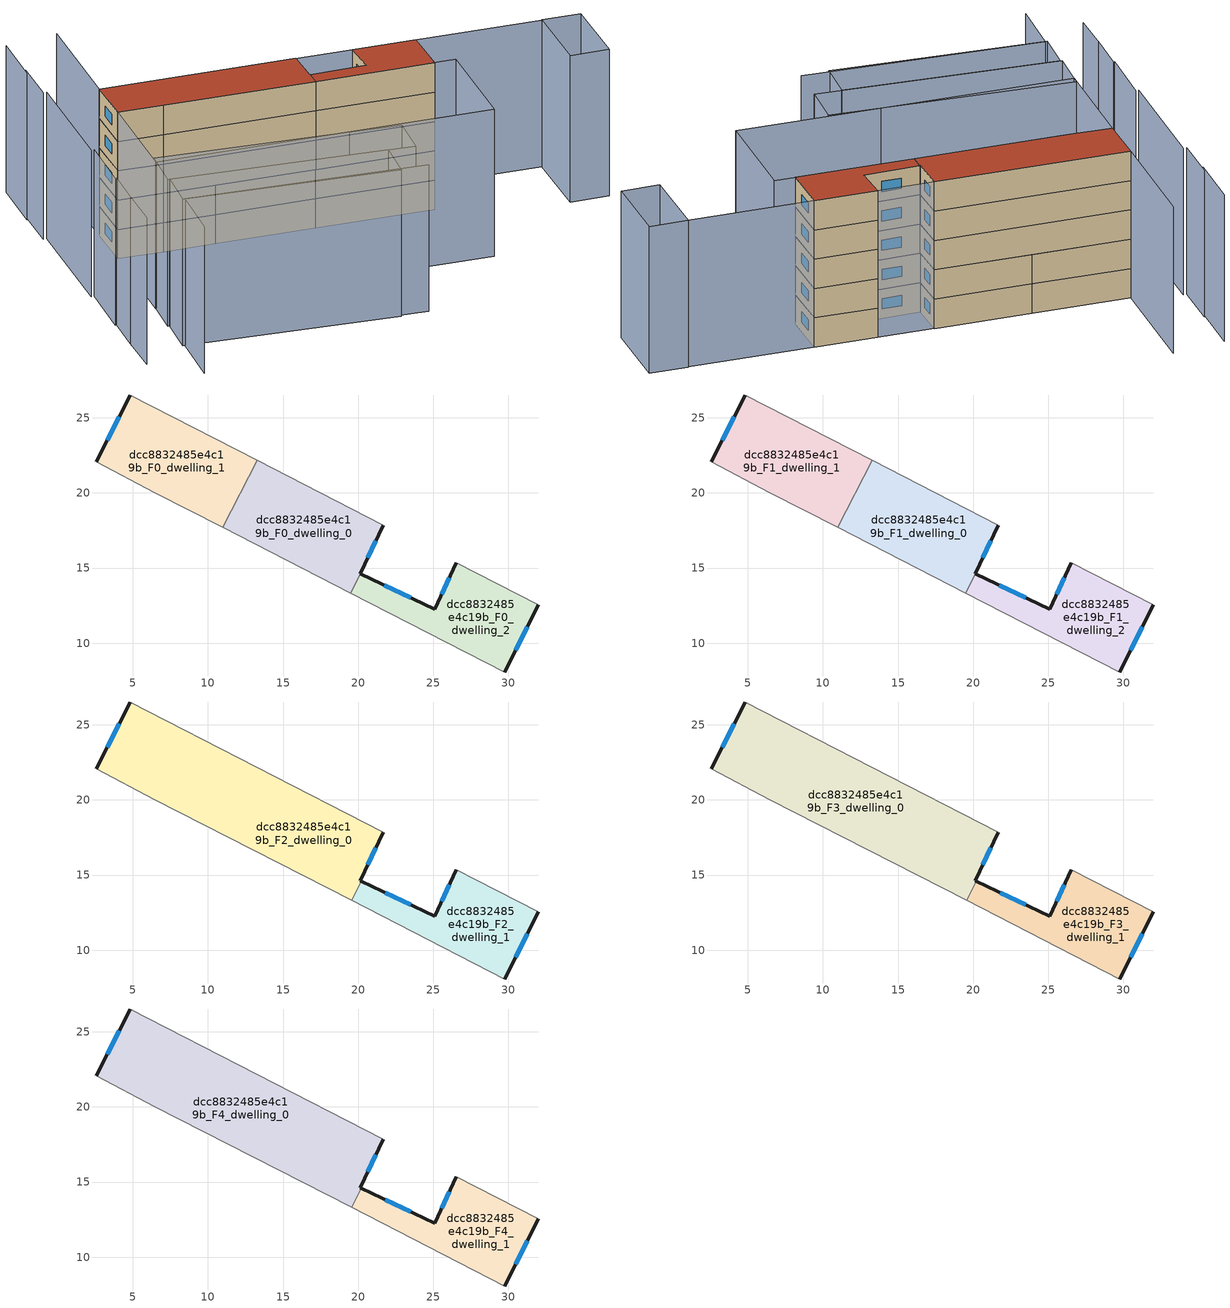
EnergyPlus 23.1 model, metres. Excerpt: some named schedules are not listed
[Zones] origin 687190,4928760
dcc8832485e4c19b_F0_dwelling_0
 floor ground (EU_floor_Construction): 21.67,17.86 19.51,13.33 10.97,17.71 13.27,22.18 z0
 wall outside (EU_wall_Construction): 20.13,14.63 21.67,17.86 z0:3
 wall adiabatic (EU_wall_Construction): 10.97,17.71 19.52,13.33 / 21.67,17.86 13.27,22.18 z0:3
 wall to dcc8832485e4c19b_F0_dwelling_1 (EU_wall_Construction): 13.27,22.18 10.97,17.71 z0:3
 wall to dcc8832485e4c19b_F0_dwelling_2 (EU_wall_Construction): 19.52,13.33 20.13,14.63 z0:3
 window (EU_Window_Construction): 20.63,15.68 21.17,16.81 z0.98:2.02
dcc8832485e4c19b_F0_dwelling_1
 floor ground (EU_floor_Construction): 13.27,22.18 10.97,17.71 6.47,20.01 2.56,22.08 4.81,26.52 z0
 wall outside (EU_wall_Construction): 4.81,26.52 2.56,22.08 z0:3
 wall adiabatic (EU_wall_Construction): 13.27,22.18 4.81,26.52 / 2.56,22.08 6.47,20.01 10.97,17.71 z0:3
 window (EU_Window_Construction): 4.08,25.08 3.29,23.52 z0.98:2.02
dcc8832485e4c19b_F0_dwelling_2
 floor ground (EU_floor_Construction): 31.99,12.56 29.77,8.08 19.52,13.33 20.13,14.63 25.1,12.25 26.54,15.36 z0
 wall outside (EU_wall_Construction): 29.77,8.08 31.99,12.56 / 26.54,15.36 25.1,12.25 20.14,14.63 z0:3
 wall adiabatic (EU_wall_Construction): 31.99,12.56 26.54,15.36 / 19.52,13.33 29.77,8.08 z0:3
 window (EU_Window_Construction): 30.49,9.54 31.27,11.1 / 23.49,13.02 21.75,13.86 / 26.07,14.35 25.57,13.26 z0.98:2.02
dcc8832485e4c19b_F1_dwelling_0
 floor to dcc8832485e4c19b_F0_dwelling_0 (EU_floor_Construction): 21.67,17.86 19.51,13.33 10.97,17.71 13.27,22.18 z3
 wall outside (EU_wall_Construction): 20.13,14.63 21.67,17.86 z3:6
 wall adiabatic (EU_wall_Construction): 10.97,17.71 19.52,13.33 / 21.67,17.86 13.27,22.18 z3:6
 wall to dcc8832485e4c19b_F1_dwelling_1 (EU_wall_Construction): 13.27,22.18 10.97,17.71 z3:6
 wall to dcc8832485e4c19b_F1_dwelling_2 (EU_wall_Construction): 19.52,13.33 20.13,14.63 z3:6
 window (EU_Window_Construction): 20.63,15.68 21.17,16.81 z3.98:5.02
dcc8832485e4c19b_F1_dwelling_1
 floor to dcc8832485e4c19b_F0_dwelling_1 (EU_floor_Construction): 13.27,22.18 10.97,17.71 6.47,20.01 2.56,22.08 4.81,26.52 z3
 wall outside (EU_wall_Construction): 4.81,26.52 2.56,22.08 z3:6
 wall adiabatic (EU_wall_Construction): 13.27,22.18 4.81,26.52 / 2.56,22.08 6.47,20.01 10.97,17.71 z3:6
 window (EU_Window_Construction): 4.08,25.08 3.29,23.52 z3.98:5.02
dcc8832485e4c19b_F1_dwelling_2
 floor to dcc8832485e4c19b_F0_dwelling_2 (EU_floor_Construction): 31.99,12.56 29.77,8.08 19.52,13.33 19.85,14.02 20.14,14.63 25.1,12.25 26.54,15.36 z3
 wall outside (EU_wall_Construction): 29.77,8.08 31.99,12.56 / 26.54,15.36 25.1,12.25 20.14,14.63 z3:6
 wall adiabatic (EU_wall_Construction): 31.99,12.56 26.54,15.36 / 19.52,13.33 29.77,8.08 z3:6
 window (EU_Window_Construction): 30.49,9.54 31.27,11.1 / 23.49,13.02 21.75,13.86 / 26.07,14.35 25.57,13.26 z3.98:5.02
dcc8832485e4c19b_F2_dwelling_0
 floor to dcc8832485e4c19b_F1_dwelling_0 (EU_floor_Construction): 21.67,17.86 19.52,13.33 10.97,17.71 13.27,22.18 z6
 floor to dcc8832485e4c19b_F1_dwelling_1 (EU_floor_Construction): 13.27,22.18 10.97,17.71 6.47,20.01 2.56,22.08 4.81,26.52 z6
 floor to dcc8832485e4c19b_F1_dwelling_2 (EU_floor_Construction): 20.2,14.6 19.56,13.31 19.52,13.33 20.13,14.63 z6
 wall outside (EU_wall_Construction): 4.81,26.52 2.56,22.08 / 20.13,14.63 21.67,17.86 / 20.13,14.63 20.2,14.6 z6:9
 wall adiabatic (EU_wall_Construction): 2.56,22.08 6.47,20.01 19.56,13.31 / 21.67,17.86 4.81,26.52 z6:9
 wall to dcc8832485e4c19b_F2_dwelling_1 (EU_wall_Construction): 19.56,13.31 20.2,14.6 z6:9
 window (EU_Window_Construction): 4.08,25.08 3.29,23.52 / 20.63,15.68 21.17,16.81 z6.98:8.02
dcc8832485e4c19b_F2_dwelling_1
 floor to dcc8832485e4c19b_F1_dwelling_2 (EU_floor_Construction): 31.99,12.56 29.77,8.08 19.56,13.31 20.2,14.6 25.1,12.25 26.54,15.36 z6
 wall outside (EU_wall_Construction): 26.54,15.36 25.1,12.25 20.2,14.6 / 29.77,8.08 31.99,12.56 z6:9
 wall adiabatic (EU_wall_Construction): 19.56,13.31 29.77,8.08 / 31.99,12.56 26.54,15.36 z6:9
 window (EU_Window_Construction): 23.51,13.01 21.79,13.84 / 26.07,14.35 25.57,13.26 / 30.49,9.54 31.27,11.1 z6.98:8.02
dcc8832485e4c19b_F3_dwelling_0
 floor to dcc8832485e4c19b_F2_dwelling_0 (EU_floor_Construction): 21.67,17.86 20.13,14.63 20.2,14.6 19.56,13.31 6.47,20.01 2.56,22.08 4.81,26.52 z9
 wall outside (EU_wall_Construction): 4.81,26.52 2.56,22.08 / 20.2,14.6 20.13,14.63 21.67,17.86 z9:12
 wall adiabatic (EU_wall_Construction): 2.56,22.08 6.47,20.01 19.56,13.31 / 21.67,17.86 4.81,26.52 z9:12
 wall to dcc8832485e4c19b_F3_dwelling_1 (EU_wall_Construction): 19.56,13.31 20.2,14.6 z9:12
 window (EU_Window_Construction): 4.08,25.08 3.29,23.52 / 20.63,15.68 21.17,16.81 z9.98:11.02
dcc8832485e4c19b_F3_dwelling_1
 floor to dcc8832485e4c19b_F2_dwelling_1 (EU_floor_Construction): 31.99,12.56 29.77,8.08 19.56,13.31 20.2,14.6 25.1,12.25 26.54,15.36 z9
 wall outside (EU_wall_Construction): 26.54,15.36 25.1,12.25 20.2,14.6 / 29.77,8.08 31.99,12.56 z9:12
 wall adiabatic (EU_wall_Construction): 19.56,13.31 29.77,8.08 / 31.99,12.56 26.54,15.36 z9:12
 window (EU_Window_Construction): 23.51,13.01 21.79,13.84 / 26.07,14.35 25.57,13.26 / 30.49,9.54 31.27,11.1 z9.98:11.02
dcc8832485e4c19b_F4_dwelling_0
 floor to dcc8832485e4c19b_F3_dwelling_0 (EU_floor_Construction): 21.67,17.86 20.13,14.63 20.2,14.6 19.56,13.31 6.47,20.01 2.56,22.08 4.81,26.52 z12
 wall outside (EU_wall_Construction): 4.81,26.52 2.56,22.08 / 20.2,14.6 20.13,14.63 21.67,17.86 z12:15
 wall adiabatic (EU_wall_Construction): 2.56,22.08 6.47,20.01 19.56,13.31 / 21.67,17.86 4.81,26.52 z12:15
 wall to dcc8832485e4c19b_F4_dwelling_1 (EU_wall_Construction): 19.56,13.31 20.2,14.6 z12:15
 window (EU_Window_Construction): 4.08,25.08 3.29,23.52 / 20.63,15.68 21.17,16.81 z12.98:14.02
 roof outside (EU_roof_Construction): 20.2,14.6 20.13,14.63 21.67,17.86 4.81,26.52 2.56,22.08 6.47,20.01 19.56,13.31 z15
dcc8832485e4c19b_F4_dwelling_1
 floor to dcc8832485e4c19b_F3_dwelling_1 (EU_floor_Construction): 31.99,12.56 29.77,8.08 19.56,13.31 20.2,14.6 25.1,12.25 26.54,15.36 z12
 wall outside (EU_wall_Construction): 26.54,15.36 25.1,12.25 20.2,14.6 / 29.77,8.08 31.99,12.56 z12:15
 wall adiabatic (EU_wall_Construction): 19.56,13.31 29.77,8.08 / 31.99,12.56 26.54,15.36 z12:15
 window (EU_Window_Construction): 23.51,13.01 21.79,13.84 / 26.07,14.35 25.57,13.26 / 30.49,9.54 31.27,11.1 z12.98:14.02
 roof outside (EU_roof_Construction): 29.77,8.08 31.99,12.56 26.54,15.36 25.1,12.25 20.2,14.6 19.56,13.31 z15
shading: -8.67,0.39 -5.8,5.56 / -5.8,5.56 14.57,-5.74 / -9.02,9.32 -10.97,5.46 / -7.12,12.88 -9.16,9.03 / -4.39,18.39 -7.27,12.96 / 42.82,7 4.78,26.54 / 4.78,26.54 10.19,37.07 / 1.04,29.55 -4.62,18.51 / 2.95,34.03 0.73,29.71 / 5.23,38.73 2.56,33.54 / -3.93,9.25 14.14,-1.02 / 14.14,-1.02 12.09,-4.63 / 12.09,-4.63 -5.98,5.64 / -5.98,5.64 -3.93,9.25 / 16.42,-2.31 -4.11,9.36 / -4.11,9.36 -1.9,13.25 / -1.9,13.25 18.64,1.58 / 18.64,1.58 16.42,-2.31 / 2.56,22.08 31.62,7.17 / 31.62,7.17 26.74,-2.34 / 26.74,-2.34 -2.32,12.57 / -2.32,12.57 2.56,22.08 / 46.2,5.33 42.79,-1.5 / 42.79,-1.5 39.42,0.18 / 39.42,0.18 42.82,7.01 / 42.82,7.01 46.2,5.33 z0:15
[Building]
EU S2 Campaign: North Axis=0; Terrain=City; Solar Distribution=FullExterior
[Site:Location]
Bologna: Latitude=44.5; Longitude=11.25; Time Zone=1; Elevation=37
[SizingPeriod:WeatherFileDays]
AnnualSizingPeriod: Begin Month=1; Begin Day of Month=1; End Month=12; End Day of Month=31; Day of Week for Start Day=Monday; Use Weather File Daylight Saving Period=No; Use Weather File Rain and Snow Indicators=No
[MATERIAL]
EU_InternalMass_Material: Roughness=MediumRough; Thickness=0.1; Conductivity=1; Density=1800; Specific Heat=900; Thermal Absorptance=0.9; Solar Absorptance=0.7; Visible Absorptance=0.7
[MATERIAL:NOMASS] Roughness=MediumRough; Thermal Absorptance=0.9; Solar Absorptance=0.7; Visible Absorptance=0.7
Name | Thermal Resistance
EU_wall_NoMass | 0.905828
EU_roof_NoMass | 0.37593
EU_floor_NoMass | 0.67114
[WINDOWMATERIAL:SIMPLEGLAZINGSYSTEM]
EU_Window_SimpleGlazing: UFactor=4.52486; Solar Heat Gain Coefficient=0.85; Visible Transmittance=0.85
[CONSTRUCTION]
EU_wall_Construction: EU_wall_NoMass
EU_roof_Construction: EU_roof_NoMass
EU_floor_Construction: EU_floor_NoMass
EU_Window_Construction: EU_Window_SimpleGlazing
EU_InternalMass_Construction: EU_InternalMass_Material
[ZONE] Type=1; Multiplier=1; Ceiling Height=autocalculate; Floor Area=autocalculate; Part of Total Floor Area=Yes
Name | Volume
dcc8832485e4c19b_F0_dwelling_0; dcc8832485e4c19b_F1_dwelling_0 | 143.375
dcc8832485e4c19b_F2_dwelling_0 | 286.533
dcc8832485e4c19b_F3_dwelling_0; dcc8832485e4c19b_F4_dwelling_0 | 286.544
dcc8832485e4c19b_F0_dwelling_1; dcc8832485e4c19b_F1_dwelling_1 | 142.917
dcc8832485e4c19b_F2_dwelling_1 | 115.679
dcc8832485e4c19b_F3_dwelling_1; dcc8832485e4c19b_F4_dwelling_1 | 115.687
dcc8832485e4c19b_F0_dwelling_2; dcc8832485e4c19b_F1_dwelling_2 | 115.942
[INTERNALMASS] Construction=EU_InternalMass_Construction
Name | Zone or ZoneList | Surface Area
dcc8832485e4c19b_F0_dwelling_0_EU_InternalMass | dcc8832485e4c19b_F0_dwelling_0 | 47.7915
dcc8832485e4c19b_F0_dwelling_1_EU_InternalMass | dcc8832485e4c19b_F0_dwelling_1 | 47.6373
dcc8832485e4c19b_F0_dwelling_2_EU_InternalMass | dcc8832485e4c19b_F0_dwelling_2 | 38.6513
dcc8832485e4c19b_F1_dwelling_0_EU_InternalMass | dcc8832485e4c19b_F1_dwelling_0 | 47.7915
dcc8832485e4c19b_F1_dwelling_1_EU_InternalMass | dcc8832485e4c19b_F1_dwelling_1 | 47.6373
dcc8832485e4c19b_F1_dwelling_2_EU_InternalMass | dcc8832485e4c19b_F1_dwelling_2 | 38.6513
dcc8832485e4c19b_F2_dwelling_0_EU_InternalMass | dcc8832485e4c19b_F2_dwelling_0 | 95.5215
dcc8832485e4c19b_F2_dwelling_1_EU_InternalMass | dcc8832485e4c19b_F2_dwelling_1 | 38.5625
dcc8832485e4c19b_F3_dwelling_0_EU_InternalMass | dcc8832485e4c19b_F3_dwelling_0 | 95.5215
dcc8832485e4c19b_F3_dwelling_1_EU_InternalMass | dcc8832485e4c19b_F3_dwelling_1 | 38.5625
dcc8832485e4c19b_F4_dwelling_0_EU_InternalMass | dcc8832485e4c19b_F4_dwelling_0 | 95.5215
dcc8832485e4c19b_F4_dwelling_1_EU_InternalMass | dcc8832485e4c19b_F4_dwelling_1 | 38.5625
[OTHEREQUIPMENT] Fuel Type=Electricity; Design Level Calculation Method=Watts/Area; Power per Zone Floor Area=1; Fraction Latent=0; Fraction Radiant=0; Fraction Lost=0; Carbon Dioxide Generation Rate=0; EndUse Subcategory=EU_Step8_InternalGains
Name | Zone or ZoneList or Space or SpaceList | Schedule
EU_Step8_InternalGain_dcc8832485e4c19b_F0_dwelling_0_f000 | dcc8832485e4c19b_F0_dwelling_0 | EU_Step8_GainSchedule_dcc8832485e4c19b_F0_dwelling_0_f000
EU_Step8_InternalGain_dcc8832485e4c19b_F0_dwelling_1_f000 | dcc8832485e4c19b_F0_dwelling_1 | EU_Step8_GainSchedule_dcc8832485e4c19b_F0_dwelling_1_f000
EU_Step8_InternalGain_dcc8832485e4c19b_F0_dwelling_2_f000 | dcc8832485e4c19b_F0_dwelling_2 | EU_Step8_GainSchedule_dcc8832485e4c19b_F0_dwelling_2_f000
EU_Step8_InternalGain_dcc8832485e4c19b_F1_dwelling_0_f000 | dcc8832485e4c19b_F1_dwelling_0 | EU_Step8_GainSchedule_dcc8832485e4c19b_F1_dwelling_0_f000
EU_Step8_InternalGain_dcc8832485e4c19b_F1_dwelling_1_f000 | dcc8832485e4c19b_F1_dwelling_1 | EU_Step8_GainSchedule_dcc8832485e4c19b_F1_dwelling_1_f000
EU_Step8_InternalGain_dcc8832485e4c19b_F1_dwelling_2_f000 | dcc8832485e4c19b_F1_dwelling_2 | EU_Step8_GainSchedule_dcc8832485e4c19b_F1_dwelling_2_f000
EU_Step8_InternalGain_dcc8832485e4c19b_F2_dwelling_0_f000 | dcc8832485e4c19b_F2_dwelling_0 | EU_Step8_GainSchedule_dcc8832485e4c19b_F2_dwelling_0_f000
EU_Step8_InternalGain_dcc8832485e4c19b_F2_dwelling_1_f000 | dcc8832485e4c19b_F2_dwelling_1 | EU_Step8_GainSchedule_dcc8832485e4c19b_F2_dwelling_1_f000
EU_Step8_InternalGain_dcc8832485e4c19b_F3_dwelling_0_f000 | dcc8832485e4c19b_F3_dwelling_0 | EU_Step8_GainSchedule_dcc8832485e4c19b_F3_dwelling_0_f000
EU_Step8_InternalGain_dcc8832485e4c19b_F3_dwelling_1_f000 | dcc8832485e4c19b_F3_dwelling_1 | EU_Step8_GainSchedule_dcc8832485e4c19b_F3_dwelling_1_f000
EU_Step8_InternalGain_dcc8832485e4c19b_F4_dwelling_0_f000 | dcc8832485e4c19b_F4_dwelling_0 | EU_Step8_GainSchedule_dcc8832485e4c19b_F4_dwelling_0_f000
EU_Step8_InternalGain_dcc8832485e4c19b_F4_dwelling_1_f000 | dcc8832485e4c19b_F4_dwelling_1 | EU_Step8_GainSchedule_dcc8832485e4c19b_F4_dwelling_1_f000
[ZONEVENTILATION:DESIGNFLOWRATE] Schedule=EU_AlwaysOn; Design Flow Rate Calculation Method=AirChanges/Hour; Air Changes per Hour=0.73129; Ventilation Type=Natural; Fan Pressure Rise=0; Fan Total Efficiency=1; Constant Term Coefficient=1; Temperature Term Coefficient=0; Velocity Term Coefficient=0; Velocity Squared Term Coefficient=0; Minimum Indoor Temperature=-100; Maximum Indoor Temperature=100; Delta Temperature=-100; Minimum Outdoor Temperature=-100; Maximum Outdoor Temperature=100; Maximum Wind Speed=40
Name | Zone or ZoneList or Space or SpaceList
EU_ConstantAir_dcc8832485e4c19b_F0_dwelling_0 | dcc8832485e4c19b_F0_dwelling_0
EU_ConstantAir_dcc8832485e4c19b_F0_dwelling_1 | dcc8832485e4c19b_F0_dwelling_1
EU_ConstantAir_dcc8832485e4c19b_F0_dwelling_2 | dcc8832485e4c19b_F0_dwelling_2
EU_ConstantAir_dcc8832485e4c19b_F1_dwelling_0 | dcc8832485e4c19b_F1_dwelling_0
EU_ConstantAir_dcc8832485e4c19b_F1_dwelling_1 | dcc8832485e4c19b_F1_dwelling_1
EU_ConstantAir_dcc8832485e4c19b_F1_dwelling_2 | dcc8832485e4c19b_F1_dwelling_2
EU_ConstantAir_dcc8832485e4c19b_F2_dwelling_0 | dcc8832485e4c19b_F2_dwelling_0
EU_ConstantAir_dcc8832485e4c19b_F2_dwelling_1 | dcc8832485e4c19b_F2_dwelling_1
EU_ConstantAir_dcc8832485e4c19b_F3_dwelling_0 | dcc8832485e4c19b_F3_dwelling_0
EU_ConstantAir_dcc8832485e4c19b_F3_dwelling_1 | dcc8832485e4c19b_F3_dwelling_1
EU_ConstantAir_dcc8832485e4c19b_F4_dwelling_0 | dcc8832485e4c19b_F4_dwelling_0
EU_ConstantAir_dcc8832485e4c19b_F4_dwelling_1 | dcc8832485e4c19b_F4_dwelling_1
[HVACTEMPLATE:THERMOSTAT] Constant Heating Setpoint=20; Constant Cooling Setpoint=50
EU_HeatOnly_dcc8832485e4c19b_F0_dwelling_0; EU_HeatOnly_dcc8832485e4c19b_F0_dwelling_1; EU_HeatOnly_dcc8832485e4c19b_F0_dwelling_2; EU_HeatOnly_dcc8832485e4c19b_F1_dwelling_0; EU_HeatOnly_dcc8832485e4c19b_F1_dwelling_1; EU_HeatOnly_dcc8832485e4c19b_F1_dwelling_2; EU_HeatOnly_dcc8832485e4c19b_F2_dwelling_0; EU_HeatOnly_dcc8832485e4c19b_F2_dwelling_1; EU_HeatOnly_dcc8832485e4c19b_F3_dwelling_0; EU_HeatOnly_dcc8832485e4c19b_F3_dwelling_1; EU_HeatOnly_dcc8832485e4c19b_F4_dwelling_0; EU_HeatOnly_dcc8832485e4c19b_F4_dwelling_1
[HVACTEMPLATE:ZONE:IDEALLOADSAIRSYSTEM] System Availability Schedule=EU_AlwaysOn; Maximum Heating Supply Air Temperature=50; Minimum Cooling Supply Air Temperature=13; Maximum Heating Supply Air Humidity Ratio=0.0156; Minimum Cooling Supply Air Humidity Ratio=0.0077; Heating Limit=NoLimit; Cooling Limit=NoLimit; Heating Availability Schedule=EU_AlwaysOn; Cooling Availability Schedule=EU_CoolingOff; Dehumidification Control Type=ConstantSensibleHeatRatio; Cooling Sensible Heat Ratio=0.7; Dehumidification Setpoint=60; Humidification Control Type=None; Humidification Setpoint=30; Outdoor Air Method=None; Outdoor Air Flow Rate per Person=0.00944; Outdoor Air Flow Rate per Zone Floor Area=0; Outdoor Air Flow Rate per Zone=0; Demand Controlled Ventilation Type=None; Outdoor Air Economizer Type=NoEconomizer; Heat Recovery Type=None; Sensible Heat Recovery Effectiveness=0.7; Latent Heat Recovery Effectiveness=0.65
Name | Template Thermostat
dcc8832485e4c19b_F0_dwelling_0 | EU_HeatOnly_dcc8832485e4c19b_F0_dwelling_0
dcc8832485e4c19b_F0_dwelling_1 | EU_HeatOnly_dcc8832485e4c19b_F0_dwelling_1
dcc8832485e4c19b_F0_dwelling_2 | EU_HeatOnly_dcc8832485e4c19b_F0_dwelling_2
dcc8832485e4c19b_F1_dwelling_0 | EU_HeatOnly_dcc8832485e4c19b_F1_dwelling_0
dcc8832485e4c19b_F1_dwelling_1 | EU_HeatOnly_dcc8832485e4c19b_F1_dwelling_1
dcc8832485e4c19b_F1_dwelling_2 | EU_HeatOnly_dcc8832485e4c19b_F1_dwelling_2
dcc8832485e4c19b_F2_dwelling_0 | EU_HeatOnly_dcc8832485e4c19b_F2_dwelling_0
dcc8832485e4c19b_F2_dwelling_1 | EU_HeatOnly_dcc8832485e4c19b_F2_dwelling_1
dcc8832485e4c19b_F3_dwelling_0 | EU_HeatOnly_dcc8832485e4c19b_F3_dwelling_0
dcc8832485e4c19b_F3_dwelling_1 | EU_HeatOnly_dcc8832485e4c19b_F3_dwelling_1
dcc8832485e4c19b_F4_dwelling_0 | EU_HeatOnly_dcc8832485e4c19b_F4_dwelling_0
dcc8832485e4c19b_F4_dwelling_1 | EU_HeatOnly_dcc8832485e4c19b_F4_dwelling_1
[SIZING:ZONE] Zone Cooling Design Supply Air Temperature Input Method=SupplyAirTemperature; Zone Cooling Design Supply Air Temperature=13; Zone Heating Design Supply Air Temperature Input Method=SupplyAirTemperature; Zone Heating Design Supply Air Temperature=50; Zone Cooling Design Supply Air Humidity Ratio=0.008; Zone Heating Design Supply Air Humidity Ratio=0.008; Cooling Design Air Flow Method=DesignDay; Cooling Design Air Flow Rate=0; Cooling Minimum Air Flow per Zone Floor Area=0.000762; Cooling Minimum Air Flow=0; Cooling Minimum Air Flow Fraction=0.2; Heating Design Air Flow Method=DesignDay; Heating Design Air Flow Rate=0; Heating Maximum Air Flow per Zone Floor Area=0.002032; Heating Maximum Air Flow=0.141576; Heating Maximum Air Flow Fraction=0.3; Account for Dedicated Outdoor Air System=No; Dedicated Outdoor Air System Control Strategy=NeutralSupplyAir; Dedicated Outdoor Air Low Setpoint Temperature for Design=autosize; Dedicated Outdoor Air High Setpoint Temperature for Design=autosize; Zone Load Sizing Method=Sensible Load Only No Latent Load; Zone Latent Cooling Design Supply Air Humidity Ratio Input Method=HumidityRatioDifference; Zone Cooling Design Supply Air Humidity Ratio Difference=0.005; Zone Latent Heating Design Supply Air Humidity Ratio Input Method=HumidityRatioDifference; Zone Humidification Design Supply Air Humidity Ratio Difference=0.005
dcc8832485e4c19b_F0_dwelling_0; dcc8832485e4c19b_F0_dwelling_1; dcc8832485e4c19b_F0_dwelling_2; dcc8832485e4c19b_F1_dwelling_0; dcc8832485e4c19b_F1_dwelling_1; dcc8832485e4c19b_F1_dwelling_2; dcc8832485e4c19b_F2_dwelling_0; dcc8832485e4c19b_F2_dwelling_1; dcc8832485e4c19b_F3_dwelling_0; dcc8832485e4c19b_F3_dwelling_1; dcc8832485e4c19b_F4_dwelling_0; dcc8832485e4c19b_F4_dwelling_1
